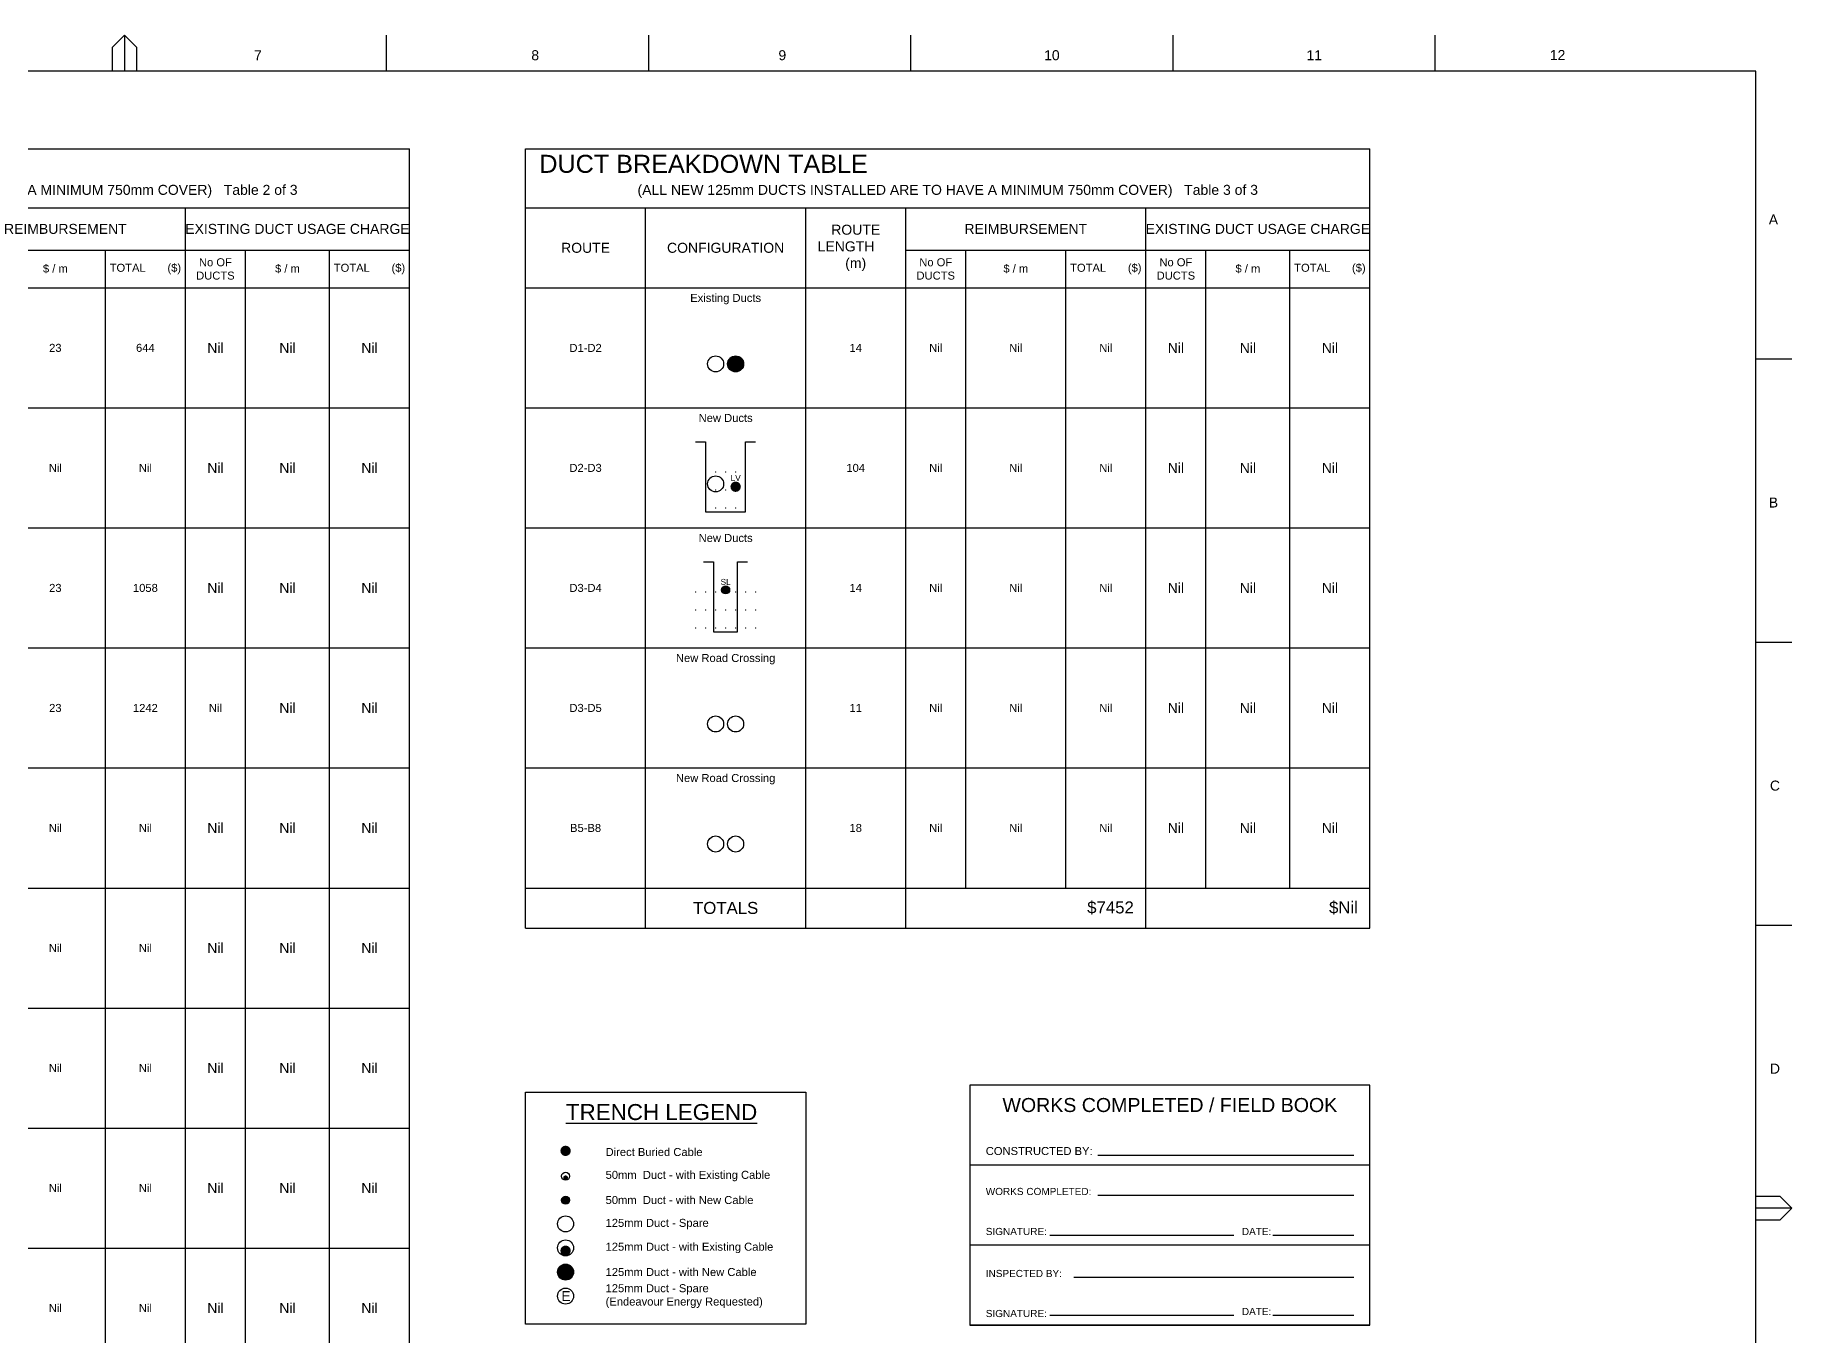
# Paper-space layout 'Duct B' of a CAD drawing. Header units: metres, sheet in millimetres. Extents: x -9 to 824, y -9 to 577.
# Drawn here: x 385.4 to 824.4, y 252.3 to 577.4 of the extents above; entities that cross this region are included whole.
import ezdxf
from ezdxf.enums import TextEntityAlignment as Align

# ---------------------------------------------------------------- set-up
doc = ezdxf.new("R2010")
doc.units = ezdxf.units.M
doc.layers.get('0').update_dxf_attribs({"color": 6})
doc.layers.add('_User Miscellaneous10', color=252, linetype='Continuous', lineweight=13, plot=False, transparency=0.9)
doc.layers.add('Notes', color=7, linetype='Continuous')
doc.styles.add('ARIAL', font='arial.ttf', dxfattribs={"height": 2})
doc.styles.get("Standard").update_dxf_attribs({"font": 'arial.ttf'})
doc.linetypes.add('IE Trench HV', pattern='A,4,-0.4,["/",Standard,S=2,R=0,X=0.25,Y=-1],-1.6', length=6)

# ---------------------------------------------------------------- blocks, each defined once
blk = doc.blocks.new('A1_FRAME_TITLE')
at = {"layer": 'Notes'}
for p, q in [((413.68, 580.39), (416.68, 583.39)), ((413.68, 574.39), (413.68, 580.39)), ((416.68, 583.39), (416.68, 574.39)), ((416.68, 583.39), (419.68, 580.39)), ((419.68, 580.39), (419.68, 574.39)), ((482.19, 574.39), (482.19, 583.39)), ((547.7, 574.39), (547.7, 583.39)), ((613.21, 574.39), (613.21, 583.39)), ((678.72, 574.39), (678.72, 583.39)), ((744.23, 574.39), (744.23, 583.39)), ((824.37, 5.97), (824.37, 574.39)), ((833.35, 502.43), (824.35, 502.43)), ((824.37, 431.68), (833.35, 431.68)), ((824.35, 360.93), (833.35, 360.93)), ((833.35, 290.18), (824.35, 290.18)), ((824.37, 293.18), (830.35, 293.18)), ((830.35, 293.18), (833.35, 290.18)), ((833.35, 290.18), (830.35, 287.18)), ((830.35, 287.18), (824.37, 287.18))]:
    blk.add_line(p, q, dxfattribs=at)
at = {"layer": 'Notes', "flags": 128}
blk.add_lwpolyline([(824.37, 574.39), (149.5, 574.39)], dxfattribs=at)
at = {"layer": 'Notes', "style": 'ARIAL'}
for s, p in [('7', (449.08, 577.12)), ('8', (518.36, 577.12)), ('9', (580.11, 577.12)), ('10', (646.5, 577.12)), ('11', (712.06, 577.12)), ('12', (772.87, 577.16)), ('A', (827.58, 536.06)), ('B', (827.58, 465.31)), ('C', (827.87, 394.56)), ('D', (827.87, 323.81))]:
    blk.add_text(s, height=2.5, dxfattribs=at).set_placement(p)
at = {"layer": 'Notes', "style": 'ARIAL', "flags": 8}
blk.add_attdef('VERSION_NO', text='', height=1.5, rotation=90, dxfattribs=at).set_placement((261.75, 40.04), align=Align.MIDDLE_CENTER)
at = {"layer": 'Notes', "style": 'ARIAL'}
for tag, height, p in [('CAP_NO', 2, (496.37, 44.97)), ('IE_NUM', 2, (496.37, 38.97)), ('REF_1', 2, (321.87, 32.97)), ('GEN_WO', 2.5, (427.37, 32.97)), ('HV_SWITCH', 2, (496.37, 32.97)), ('REF_2', 2, (321.87, 26.97)), ('OH_WO', 2.5, (427.37, 26.97)), ('UBD_REF', 2, (496.37, 26.97)), ('REF_3', 2, (321.87, 20.97)), ('UG_WO', 2.5, (427.37, 20.97)), ('GIS_MAP_No', 2, (496.37, 20.97)), ('REF_4', 2, (321.87, 14.97)), ('SUB_WO', 2.5, (427.37, 14.97)), ('HV_OP_DIAG', 2, (496.37, 14.97)), ('LGA', 2, (496.37, 8.97))]:
    blk.add_attdef(tag, text='', height=height, dxfattribs=at).set_placement(p, align=Align.MIDDLE_LEFT)
for tag, height, p in [('T1', 4, (679.37, 41.13)), ('T2', 4, (679.37, 35.13)), ('REF_No_1', 2.5, (306.87, 32.97)), ('T3', 4, (679.37, 29.13)), ('REF_No_2', 2.5, (306.87, 26.97)), ('DRAWN', 2.5, (561.87, 25.97)), ('REF_No_3', 2.5, (306.87, 20.97)), ('T4', 4, (679.37, 23.13)), ('NUM', 8, (791.37, 20.97)), ('REV', 8, (819.37, 20.97)), ('DATE', 2.5, (561.87, 17.97)), ('T5', 4, (679.37, 17.13)), ('REF_No_4', 2.5, (306.87, 14.97)), ('T6', 4, (679.37, 11.13)), ('CHD', 2.5, (561.87, 9.97)), ('DESIGN', 2.5, (601.87, 9.97)), ('NS', 2.5, (789.8, 8.94)), ('SHTS', 2.5, (804.81, 8.95))]:
    blk.add_attdef(tag, text='', height=height, dxfattribs=at).set_placement(p, align=Align.MIDDLE_CENTER)
blk.add_attdef('scale', text='', height=2.5, dxfattribs=at).set_placement((560.29, 33.27), align=Align.CENTER)
blk.add_attdef('ExportID', (9.08, 2.39), '', height=2.5, dxfattribs=at)
at = {"layer": 'Notes', "style": 'ARIAL', "flags": 1}
for tag, p, height in [('ProjectType', (14.17, -26.8), 2.5), ('ExportDate', (60.28, -26.79), 2.5), ('ExportUserName', (69.15, -26.8), 2.5), ('DesignerCompanyName', (81.48, -26.79), 2.5), ('ExportAreaOfInterest', (97.1, -26.81), 2.5), ('GIS_SUCCESS', (112, -26.78), 2.5), ('CAD_SUCCESS', (121.79, -26.78), 2.5), ('DEPOTCODE', (132.11, -26.88), 2.5), ('ExportCategories', (140.08, -26.8), 2.5), ('Comments', (154.38, -26.88), 2.5), ('ProjectNumber', (23.56, -26.82), 0.1), ('DrawingNumber', (35.51, -26.8), 0.1), ('ProjectDescription', (47.56, -26.83), 0.1)]:
    blk.add_attdef(tag, p, '', height=height, dxfattribs=at)
blk = doc.blocks.new('*T503')
at = {"layer": 'Notes', "color": 0, "linetype": 'ByBlock', "lineweight": -2, "transparency": 16777216}
for p, q in [((0, 454.76), (211, 454.76)), ((0, 0), (0, 454.76)), ((211, 0), (211, 454.76)), ((0, 440), (211, 440)), ((30, 0), (30, 440)), ((70, 0), (70, 440)), ((95, 0), (95, 440)), ((155, 0), (155, 440)), ((95, 429.45), (211, 429.45)), ((110, 0), (110, 429.45)), ((135, 0), (135, 429.45)), ((170, 0), (170, 429.45)), ((191, 0), (191, 429.45)), ((0, 420), (211, 420)), ((0, 390), (211, 390)), ((0, 360), (211, 360)), ((0, 330), (211, 330)), ((0, 300), (211, 300)), ((0, 270), (211, 270)), ((0, 240), (211, 240)), ((0, 210), (211, 210)), ((0, 180), (211, 180)), ((0, 150), (211, 150)), ((0, 120), (211, 120)), ((0, 90), (211, 90)), ((0, 60), (211, 60)), ((0, 30), (211, 30)), ((0, 0), (211, 0))]:
    blk.add_line(p, q, dxfattribs=at)
at = {"layer": 'Notes', "color": 0, "transparency": 16777216}
for s, insert, char_height, width, attachment_point in [('{\\H2.25x;DUCT BREAKDOWN TABLE\\H0.24692x;                                                                                                                                  \\H2.25x;                                                                     (\\C7;ALL NEW 125mm DUCTS INSTALLED ARE TO HAVE A MINIMUM 750mm COVER)   Table 2 of 3}', (105.5, 453.26), 2, 208, 2), ('ROUTE LENGTH      (m)', (82.5, 430), 2.5, 22, 5), ('REIMBURSEMENT', (125, 434.73), 2.5, 57, 5), ('EXISTING DUCT USAGE CHARGE', (183, 434.73), 2.5, 53, 5), ('ROUTE', (15, 430), 2.5, 27, 5), ('CONFIGURATION', (50, 430), 2.5, 37, 5), ('No OF DUCTS', (102.5, 424.73), 2, 12, 5), ('$ / m', (122.5, 424.73), 2, 22, 5), ('TOTAL       ($)', (145, 424.73), 2, 17, 5), ('No OF DUCTS', (162.5, 424.73), 2, 12, 5), ('$ / m', (180.5, 424.73), 2, 18, 5), ('TOTAL       ($)', (201, 424.73), 2, 17, 5), ('New Ducts', (50, 418.5), 2, 37, 2), ('B7-C8', (15, 405), 2, 27, 5), ('14', (82.5, 405), 2, 22, 5), ('2', (102.5, 405), 2, 12, 5), ('23', (122.5, 405), 2, 22, 5), ('644', (145, 405), 2, 17, 5), ('Nil', (162.5, 405), 2.5, 12, 5), ('Nil', (180.5, 405), 2.5, 18, 5), ('Nil', (201, 405), 2.5, 17, 5), ('New Ducts', (50, 388.5), 2, 37, 2), ('C5-C6', (15, 375), 2, 27, 5), ('42', (82.5, 375), 2, 22, 5), ('Nil', (102.5, 375), 2, 12, 5), ('Nil', (122.5, 375), 2, 22, 5), ('Nil', (145, 375), 2, 17, 5), ('Nil', (162.5, 375), 2.5, 12, 5), ('Nil', (180.5, 375), 2.5, 18, 5), ('Nil', (201, 375), 2.5, 17, 5), ('New Ducts', (50, 358.5), 2, 37, 2), ('C6-C7', (15, 345), 2, 27, 5), ('23', (82.5, 345), 2, 22, 5), ('2', (102.5, 345), 2, 12, 5), ('23', (122.5, 345), 2, 22, 5), ('1058', (145, 345), 2, 17, 5), ('Nil', (162.5, 345), 2.5, 12, 5), ('Nil', (180.5, 345), 2.5, 18, 5), ('Nil', (201, 345), 2.5, 17, 5), ('New Ducts', (50, 328.5), 2, 37, 2), ('Nil', (162.5, 315), 2, 12, 5), ('Nil', (180.5, 315), 2.5, 18, 5), ('Nil', (201, 315), 2.5, 17, 5), ('C7-C8', (15, 315), 2, 27, 5), ('27', (82.5, 315), 2, 22, 5), ('2', (102.5, 315), 2, 12, 5), ('23', (122.5, 315), 2, 22, 5), ('1242', (145, 315), 2, 17, 5), ('New Road Crossing', (50, 298.5), 2, 37, 2), ('C8-Z2', (15, 285), 2, 27, 5), ('18', (82.5, 285), 2, 22, 5), ('Nil', (102.5, 285), 2, 12, 5), ('Nil', (122.5, 285), 2, 22, 5), ('Nil', (145, 285), 2, 17, 5), ('Nil', (162.5, 285), 2.5, 12, 5), ('Nil', (180.5, 285), 2.5, 18, 5), ('Nil', (201, 285), 2.5, 17, 5), ('New Ducts', (50, 268.5), 2, 37, 2), ('C1-C5', (15, 255), 2, 27, 5), ('23', (82.5, 255), 2, 22, 5), ('Nil', (102.5, 255), 2, 12, 5), ('Nil', (122.5, 255), 2, 22, 5), ('Nil', (145, 255), 2, 17, 5), ('Nil', (162.5, 255), 2.5, 12, 5), ('Nil', (180.5, 255), 2.5, 18, 5), ('Nil', (201, 255), 2.5, 17, 5), ('New Ducts', (50, 238.5), 2, 37, 2), ('C1-C2', (15, 225), 2, 27, 5), ('42', (82.5, 225), 2, 22, 5), ('Nil', (102.5, 225), 2, 12, 5), ('Nil', (122.5, 225), 2, 22, 5), ('Nil', (145, 225), 2, 17, 5), ('Nil', (162.5, 225), 2.5, 12, 5), ('Nil', (180.5, 225), 2.5, 18, 5), ('Nil', (201, 225), 2.5, 17, 5), ('New Ducts', (50, 208.5), 2, 37, 2), ('C2-C3', (15, 195), 2, 27, 5), ('14', (82.5, 195), 2, 22, 5), ('Nil', (102.5, 195), 2, 12, 5), ('Nil', (122.5, 195), 2, 22, 5), ('Nil', (145, 195), 2, 17, 5), ('Nil', (162.5, 195), 2.5, 12, 5), ('Nil', (180.5, 195), 2.5, 18, 5), ('Nil', (201, 195), 2.5, 17, 5), ('New Ducts', (50, 178.5), 2, 37, 2), ('C3-C4', (15, 165), 2, 27, 5), ('27', (82.5, 165), 2, 22, 5), ('Nil', (102.5, 165), 2, 12, 5), ('Nil', (122.5, 165), 2, 22, 5), ('Nil', (145, 165), 2, 17, 5), ('Nil', (162.5, 165), 2.5, 12, 5), ('Nil', (180.5, 165), 2.5, 18, 5), ('Nil', (201, 165), 2.5, 17, 5), ('New Road Crossing', (50, 148.5), 2, 37, 2), ('Nil', (102.5, 135), 2, 12, 5), ('Nil', (122.5, 135), 2, 22, 5), ('Nil', (145, 135), 2, 17, 5), ('Nil', (162.5, 135), 2.5, 12, 5), ('Nil', (180.5, 135), 2.5, 18, 5), ('Nil', (201, 135), 2.5, 17, 5), ('C3-Z1', (15, 135), 2, 27, 5), ('11', (82.5, 135), 2, 22, 5), ('New Road Crossing', (50, 118.5), 2, 37, 2), ('C0-C1', (15, 105), 2, 27, 5), ('20', (82.5, 105), 2, 22, 5), ('Nil', (102.5, 105), 2, 12, 5), ('Nil', (122.5, 105), 2, 22, 5), ('Nil', (145, 105), 2, 17, 5), ('Nil', (162.5, 105), 2.5, 12, 5), ('Nil', (180.5, 105), 2.5, 18, 5), ('Nil', (201, 105), 2.5, 17, 5), ('New Ducts', (50, 88.5), 2, 37, 2), ('C-C0', (15, 75), 2, 27, 5), ('25', (82.5, 75), 2, 22, 5), ('Nil', (102.5, 75), 2, 12, 5), ('Nil', (122.5, 75), 2, 22, 5), ('Nil', (145, 75), 2, 17, 5), ('Nil', (162.5, 75), 2.5, 12, 5), ('Nil', (180.5, 75), 2.5, 18, 5), ('Nil', (201, 75), 2.5, 17, 5), ('Existing Ducts', (50, 58.5), 2, 37, 2), ('D-D1', (15, 45), 2, 27, 5), ('15', (82.5, 45), 2, 22, 5), ('Nil', (102.5, 45), 2, 12, 5), ('Nil', (122.5, 45), 2, 22, 5), ('Nil', (145, 45), 2, 17, 5), ('Nil', (162.5, 45), 2.5, 12, 5), ('Nil', (180.5, 45), 2.5, 18, 5), ('Nil', (201, 45), 2.5, 17, 5), ('New Road Crossing', (50, 28.5), 2, 37, 2), ('C6-Z3', (15, 15), 2, 27, 5), ('18', (82.5, 15), 2, 22, 5), ('Nil', (102.5, 15), 2, 12, 5), ('Nil', (122.5, 15), 2, 22, 5), ('Nil', (145, 15), 2, 17, 5), ('Nil', (162.5, 15), 2.5, 12, 5), ('Nil', (180.5, 15), 2.5, 18, 5), ('Nil', (201, 15), 2.5, 17, 5)]:
    blk.add_mtext(s, dxfattribs=dict(at, insert=insert, char_height=char_height, width=width, attachment_point=attachment_point))
blk = doc.blocks.new('*T502')
at = {"layer": 'Notes', "color": 0, "linetype": 'ByBlock', "lineweight": -2, "transparency": 16777216}
for p, q in [((0, 184.76), (211, 184.76)), ((0, 0), (0, 184.76)), ((211, 0), (211, 184.76)), ((0, 170), (211, 170)), ((30, 0), (30, 170)), ((70, 0), (70, 170)), ((95, 0), (95, 170)), ((155, 0), (155, 170)), ((95, 159.45), (211, 159.45)), ((110, 0), (110, 159.45)), ((135, 0), (135, 159.45)), ((170, 0), (170, 159.45)), ((191, 0), (191, 159.45)), ((0, 150), (211, 150)), ((0, 120), (211, 120)), ((0, 90), (211, 90)), ((0, 60), (211, 60)), ((0, 30), (211, 30)), ((0, 0), (211, 0))]:
    blk.add_line(p, q, dxfattribs=at)
at = {"layer": 'Notes', "color": 0, "transparency": 16777216}
for s, insert, char_height, width, attachment_point in [('{\\H2.25x;DUCT BREAKDOWN TABLE\\H0.24692x;                                                                                                                                  \\H2.25x;                                                                     (\\C7;ALL NEW 125mm DUCTS INSTALLED ARE TO HAVE A MINIMUM 750mm COVER)   Table 3 of 3}', (105.5, 183.26), 2, 208, 2), ('ROUTE LENGTH      (m)', (82.5, 160), 2.5, 22, 5), ('REIMBURSEMENT', (125, 164.73), 2.5, 57, 5), ('EXISTING DUCT USAGE CHARGE', (183, 164.73), 2.5, 53, 5), ('ROUTE', (15, 160), 2.5, 27, 5), ('CONFIGURATION', (50, 160), 2.5, 37, 5), ('No OF DUCTS', (102.5, 154.73), 2, 12, 5), ('$ / m', (122.5, 154.73), 2, 22, 5), ('TOTAL       ($)', (145, 154.73), 2, 17, 5), ('No OF DUCTS', (162.5, 154.73), 2, 12, 5), ('$ / m', (180.5, 154.73), 2, 18, 5), ('TOTAL       ($)', (201, 154.73), 2, 17, 5), ('Existing Ducts', (50, 148.5), 2, 37, 2), ('Nil', (102.5, 135), 2, 12, 5), ('Nil', (122.5, 135), 2, 22, 5), ('Nil', (145, 135), 2, 17, 5), ('Nil', (162.5, 135), 2.5, 12, 5), ('Nil', (180.5, 135), 2.5, 18, 5), ('Nil', (201, 135), 2.5, 17, 5), ('D1-D2', (15, 135), 2, 27, 5), ('14', (82.5, 135), 2, 22, 5), ('New Ducts', (50, 118.5), 2, 37, 2), ('D2-D3', (15, 105), 2, 27, 5), ('104', (82.5, 105), 2, 22, 5), ('Nil', (102.5, 105), 2, 12, 5), ('Nil', (122.5, 105), 2, 22, 5), ('Nil', (145, 105), 2, 17, 5), ('Nil', (162.5, 105), 2.5, 12, 5), ('Nil', (180.5, 105), 2.5, 18, 5), ('Nil', (201, 105), 2.5, 17, 5), ('New Ducts', (50, 88.5), 2, 37, 2), ('D3-D4', (15, 75), 2, 27, 5), ('14', (82.5, 75), 2, 22, 5), ('Nil', (102.5, 75), 2, 12, 5), ('Nil', (122.5, 75), 2, 22, 5), ('Nil', (145, 75), 2, 17, 5), ('Nil', (162.5, 75), 2.5, 12, 5), ('Nil', (180.5, 75), 2.5, 18, 5), ('Nil', (201, 75), 2.5, 17, 5), ('New Road Crossing', (50, 58.5), 2, 37, 2), ('D3-D5', (15, 45), 2, 27, 5), ('11', (82.5, 45), 2, 22, 5), ('Nil', (102.5, 45), 2, 12, 5), ('Nil', (122.5, 45), 2, 22, 5), ('Nil', (145, 45), 2, 17, 5), ('Nil', (162.5, 45), 2.5, 12, 5), ('Nil', (180.5, 45), 2.5, 18, 5), ('Nil', (201, 45), 2.5, 17, 5), ('New Road Crossing', (50, 28.5), 2, 37, 2), ('B5-B8', (15, 15), 2, 27, 5), ('18', (82.5, 15), 2, 22, 5), ('Nil', (102.5, 15), 2, 12, 5), ('Nil', (122.5, 15), 2, 22, 5), ('Nil', (145, 15), 2, 17, 5), ('Nil', (162.5, 15), 2.5, 12, 5), ('Nil', (180.5, 15), 2.5, 18, 5), ('Nil', (201, 15), 2.5, 17, 5)]:
    blk.add_mtext(s, dxfattribs=dict(at, insert=insert, char_height=char_height, width=width, attachment_point=attachment_point))
blk = doc.blocks.new('*U473')
at = {"flags": 128}
blk.add_lwpolyline([(-5.5, 17.5), (-3, 17.5), (-3, 0), (3, 0), (3, 17.5), (5.5, 17.5)], dxfattribs=at)
at = {"layer": '_User Miscellaneous10'}
for p in [(-7.5, 10), (-5, 10), (-2.5, 10), (0, 10), (2.5, 10), (5, 10), (7.5, 10), (-7.5, 5.5), (-5, 5.5), (-2.5, 5.5), (0, 5.5), (2.5, 5.5), (5, 5.5), (7.5, 5.5), (-7.5, 1), (-5, 1), (-2.5, 1), (0, 1), (2.5, 1), (5, 1), (7.5, 1)]:
    blk.add_point(p, dxfattribs=at)
blk = doc.blocks.new('*U478')
h = blk.add_hatch(color=4)
h.dxf.hatch_style = 1
h.paths.add_polyline_path([(1, 1, 1), (-1, 1, 1)])
blk.add_circle((0, 1), 1)
at = {"color": 4, "insert": (0, 3), "char_height": 1.5, "width": 1.4, "attachment_point": 5}
blk.add_mtext('SL', dxfattribs=at)
blk = doc.blocks.new('*T501')
at = {"layer": 'Notes', "color": 0, "linetype": 'ByBlock', "lineweight": -2, "transparency": 16777216}
for p, q in [((0, 10), (211, 10)), ((0, 0), (0, 10)), ((30, 0), (30, 10)), ((70, 0), (70, 10)), ((95, 0), (95, 10)), ((155, 0), (155, 10)), ((211, 0), (211, 10)), ((0, 0), (211, 0))]:
    blk.add_line(p, q, dxfattribs=at)
at = {"layer": 'Notes', "color": 0, "transparency": 16777216, "char_height": 3}
for s, insert, width, attachment_point in [('TOTALS', (50, 5), 37, 5), ('$7452', (152, 5), 54, 6), ('$Nil', (208, 5), 50, 6)]:
    blk.add_mtext(s, dxfattribs=dict(at, insert=insert, width=width, attachment_point=attachment_point))
blk = doc.blocks.new('*U481')
h = blk.add_hatch(color=4)
h.dxf.hatch_style = 1
h.paths.add_polyline_path([(0.6, 0.6, 1), (-0.6, 0.6, 1)])
blk.add_circle((0, 1), 1)
blk = doc.blocks.new('*U482')
blk.add_circle((0, 2), 2)
blk = doc.blocks.new('*U483')
h = blk.add_hatch(color=1)
h.dxf.hatch_style = 1
h.paths.add_polyline_path([(1.3, 1.3, 1), (-1.3, 1.3, 1)])
blk.add_circle((0, 2), 2)
blk = doc.blocks.new('*U484')
h = blk.add_hatch(color=1)
h.dxf.hatch_style = 1
h.paths.add_polyline_path([(2, 2, 1), (-2, 2, 1)])
blk.add_circle((0, 2), 2)
blk = doc.blocks.new('*U485')
blk.add_circle((0, 2), 2)
at = {"insert": (0, 2), "char_height": 2.5, "attachment_point": 5, "line_spacing_factor": 0.8}
blk.add_mtext('{\\T0.9;E}', dxfattribs=at)
blk = doc.blocks.new('*U486')
h = blk.add_hatch(color=256)
h.dxf.hatch_style = 1
h.paths.add_polyline_path([(1.3, 1.3, 1), (-1.3, 1.3, 1)])
blk = doc.blocks.new('*U476')
at = {"flags": 128}
blk.add_lwpolyline([(-7.5, 17.5), (-5, 17.5), (-5, 0), (5, 0), (5, 17.5), (7.5, 17.5)], dxfattribs=at)
at = {"layer": '_User Miscellaneous10'}
for p in [(-2.5, 10), (0, 10), (2.5, 10), (-2.5, 5.5), (0, 5.5), (2.5, 5.5), (-2.5, 1), (0, 1), (2.5, 1)]:
    blk.add_point(p, dxfattribs=at)
blk = doc.blocks.new('*U317')
blk.add_circle((0, 2), 2)
blk = doc.blocks.new('*U479')
h = blk.add_hatch(color=5)
h.dxf.hatch_style = 1
h.paths.add_polyline_path([(1.3, 1.3, 1), (-1.3, 1.3, 1)])
at = {"color": 1, "insert": (0, 3.5), "char_height": 1.5, "width": 1.4, "attachment_point": 5}
blk.add_mtext('{\\C5;LV}', dxfattribs=at)
blk = doc.blocks.new('*U472')
h = blk.add_hatch(color=5)
h.dxf.hatch_style = 1
h.paths.add_polyline_path([(2, 2, 1), (-2, 2, 1)])
blk.add_circle((0, 2), 2)
blk = doc.blocks.new('*U492')
at = {"transparency": 33554687}
h = blk.add_hatch(color=4, dxfattribs=at)
h.dxf.hatch_style = 1
h.paths.add_polyline_path([(1, 1, 1), (-1, 1, 1)])
blk.add_circle((0, 1), 1, dxfattribs=at)

psp = doc.layouts.new('Duct B')

# ---------------------------------------------------------------- linework, layer by layer
at = {"layer": 'Notes', "transparency": 33554687}
for p, q in [((719, 295), (619, 295)), ((719, 275), (619, 275)), ((719, 255), (619, 255))]:
    psp.add_line(p, q, dxfattribs=at)
at = {"layer": 'Notes', "lineweight": -3, "transparency": 33554687}
for p, q in [((651, 297.5), (715, 297.5)), ((651, 287.5), (715, 287.5)), ((639, 277.5), (685, 277.5)), ((694.75, 277.5), (715, 277.5)), ((645, 267), (715, 267)), ((639, 257.5), (685, 257.5)), ((694.75, 257.5), (715, 257.5))]:
    psp.add_line(p, q, dxfattribs=at)
at = {"layer": 'Notes'}
psp.add_lwpolyline([(508, 313.24), (578, 313.24), (578, 255.24), (508, 255.24)], close=True, dxfattribs=at)
at = {"layer": 'Notes', "transparency": 33554687}
psp.add_lwpolyline([(619, 255), (719, 255), (719, 315), (619, 315)], close=True, dxfattribs=at)

# ---------------------------------------------------------------- block references
for name, p in [('*T503', (268, 94.24)), ('*T502', (508, 364.24)), ('*T501', (508, 354.24))]:
    psp.add_blockref(name, p)
at = {"layer": 'Notes'}
for name, p in [('A1_FRAME_TITLE', (-8.92, -5.97)), ('*U473', (558, 428.24)), ('*U486', (518, 297.24)), ('*U481', (518, 291.21)), ('*U482', (518, 278.28)), ('*U483', (518, 272.28)), ('*U484', (518, 266.24)), ('*U485', (518, 260.24))]:
    psp.add_blockref(name, p, dxfattribs=at)
at = {"layer": 'Notes', "color": 6, "linetype": 'IE Trench HV', "transparency": 33554687}
for name, p in [('*U317', (555.5, 493.24)), ('*U472', (560.5, 493.24)), ('*U317', (555.5, 463.24)), ('*U479', (560.5, 463.24)), ('*U317', (555.5, 403.24)), ('*U317', (560.5, 403.24)), ('*U317', (555.5, 373.24)), ('*U317', (560.5, 373.24))]:
    psp.add_blockref(name, p, dxfattribs=at)
at = {"layer": 'Notes', "transparency": 33554687}
for name, p in [('*U476', (558, 458.24)), ('*U492', (518, 285.21))]:
    psp.add_blockref(name, p, dxfattribs=at)
at = {"layer": 'Notes', "color": 6, "linetype": 'IE Trench HV'}
psp.add_blockref('*U478', (558, 437.74), dxfattribs=at)

# ---------------------------------------------------------------- texts
at = {"layer": 'Notes', "lineweight": -3, "transparency": 33554687}
for s, height, p in [('WORKS COMPLETED / FIELD BOOK', 3.5, (669, 310)), ('SIGNATURE:', 1.79, (630.64, 278.39)), ('DATE:', 1.79, (690.68, 278.39)), ('DATE:', 1.79, (690.68, 258.39)), ('SIGNATURE:', 1.79, (630.64, 257.89))]:
    psp.add_text(s, height=height, dxfattribs=at).set_placement(p, align=Align.MIDDLE_CENTER)
for s, height, p in [('CONSTRUCTED BY:', 2, (623, 298.5)), ('WORKS COMPLETED:', 1.79, (623, 288.39)), ('INSPECTED BY:', 1.79, (623, 267.89))]:
    psp.add_text(s, height=height, dxfattribs=at).set_placement(p, align=Align.MIDDLE_LEFT)
at = {"layer": 'Notes'}
for s, insert, char_height, attachment_point in [('{\\LTRENCH LEGEND}', (542, 310.24), 4, 2), ('Direct Buried Cable', (528, 298.24), 2, 4), ('50mm  Duct - with Existing Cable', (528, 292.24), 2, 4), ('125mm Duct - Spare', (528, 280.24), 2, 4), ('125mm Duct - with Existing Cable', (528, 274.28), 2, 4), ('125mm Duct - with New Cable', (528, 268.24), 2, 4), ('125mm Duct - Spare\\P(Endeavour Energy Requested)', (528, 262.24), 2, 4)]:
    psp.add_mtext(s, dxfattribs=dict(at, insert=insert, char_height=char_height, attachment_point=attachment_point))
at = {"layer": 'Notes', "transparency": 33554687, "insert": (528, 286.24), "char_height": 2, "attachment_point": 4}
psp.add_mtext('50mm  Duct - with New Cable', dxfattribs=at)

doc.saveas('drawing.dxf')
